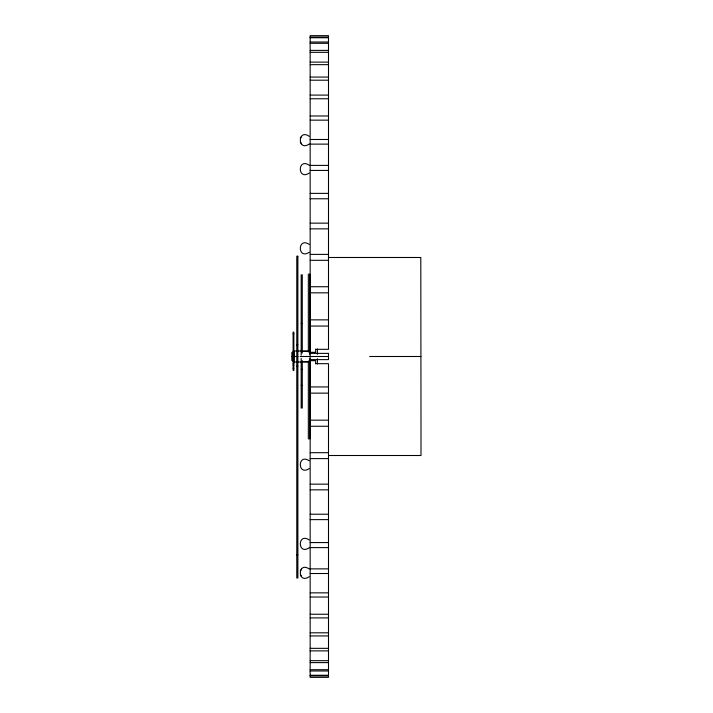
<?xml version="1.0" encoding="UTF-8"?>
<svg xmlns="http://www.w3.org/2000/svg" width="713" height="713" viewBox="0 0 713 713"><rect width="100%" height="100%" fill="white"/><g stroke="black" fill="none" stroke-linecap="round" stroke-linejoin="round"><path stroke-width="1.07" d="M309.246 136.308C297.41 128.153 297.41 152.163 309.246 144.008M309.246 568.992C297.41 560.837 297.41 584.847 309.246 576.692M300.262 138.135L301.546 136.486M300.262 570.828L301.546 569.179M309.246 173.045C297.366 180.968 297.366 157.306 309.246 165.229M309.246 252.233C297.366 260.156 297.366 236.493 309.246 244.416M309.246 468.584C297.366 476.507 297.366 452.844 309.246 460.767M309.246 547.771C297.366 555.694 297.366 532.032 309.246 539.955M303.373 351.366L307.41 351.366M307.41 361.634L303.373 361.634M310.155 37.085L328.497 37.085M310.155 37.736L328.497 37.736M310.155 42.014L328.497 42.014M310.155 43.306L328.497 43.306M310.155 50.391L328.497 50.391M310.155 52.316L328.497 52.316M310.155 62.12L328.497 62.12M310.155 64.66L328.497 64.66M310.155 77.075L328.497 77.075M310.155 80.195L328.497 80.195M310.155 95.096L328.497 95.096M310.155 98.759L328.497 98.759M310.155 115.978L328.497 115.978M310.155 120.149L328.497 120.149M310.155 139.49L328.497 139.49M310.155 144.124L328.497 144.124M310.155 165.389L328.497 165.389M310.155 170.434L328.497 170.434M310.155 193.375L328.497 193.375M310.155 198.775L328.497 198.775M310.155 223.151L328.497 223.151M310.155 228.846L328.497 228.846M310.155 254.389L328.497 254.389M328.354 257.491L420.804 257.491L420.991 420.117L420.991 455.509L328.541 455.509M310.155 260.316L328.497 260.316M310.155 286.742L328.497 286.742M310.155 292.838L328.497 292.838M310.155 319.861L328.497 319.861M301.171 323.497L302.276 323.497M310.155 326.064L328.497 326.064M293.114 333.951L293.845 333.951M296.777 344.949L297.874 344.949M315.663 349.325L328.497 349.325L328.497 35.65L310.155 35.65L310.155 352.32L315.663 352.32L315.663 349.218M310.529 351.001L294.023 351.001L294.023 361.999L310.529 361.999M293.114 353.933L293.845 353.933M293.114 355.582L293.845 355.582M292.063 356.5L293.845 356.5M294.032 356.5L297.882 356.5M300.084 356.5L328.488 356.5M369.682 356.5L420.893 356.5M293.114 363.282L293.845 363.282M315.663 363.675L328.497 363.675L328.497 677.35L310.155 677.35L310.155 360.68L315.663 360.68L315.663 363.782M293.114 365.118L293.845 365.118M296.777 366.215L297.874 366.215M293.114 368.238L293.845 368.238M301.171 369.334L302.276 369.334M301.171 385.466L302.276 385.466M310.155 386.936L328.497 386.936M310.155 393.139L328.497 393.139M310.155 420.162L328.497 420.162M310.155 426.258L328.497 426.258M310.155 452.684L328.497 452.684M310.155 458.611L328.497 458.611M310.155 484.154L328.497 484.154M310.155 489.849L328.497 489.849M310.155 514.225L328.497 514.225M310.155 519.625L328.497 519.625M310.155 542.566L328.497 542.566M310.155 547.611L328.497 547.611M296.777 554.874L297.874 554.874M310.155 568.876L328.497 568.876M310.155 573.51L328.497 573.51M310.155 592.851L328.497 592.851M310.155 597.022L328.497 597.022M310.155 614.241L328.497 614.241M310.155 617.904L328.497 617.904M310.155 632.805L328.497 632.805M310.155 635.925L328.497 635.925M310.155 648.34L328.497 648.34M310.155 650.88L328.497 650.88M310.155 660.684L328.497 660.684M310.155 662.609L328.497 662.609M310.155 669.694L328.497 669.694M310.155 670.986L328.497 670.986M310.155 675.264L328.497 675.264M310.155 675.915L328.497 675.915M300.262 142.172L301.546 143.821M300.262 574.865L301.546 576.514M317.401 348.96L317.401 354.343M317.401 358.657L317.401 364.04M309.79 273.997L309.79 354.299M309.79 358.701L309.79 439.003M308.328 273.997L308.328 352.097M308.328 360.903L308.328 439.003M302.276 274.728L302.276 352.962M302.276 360.6L302.276 408.023L301.171 408.023L301.171 358.425M301.171 274.728L301.171 355.145M293.845 370.43L293.845 332.115L293.114 332.115L293.114 370.43M292.375 351.919L292.375 361.081M292.009 352.463L292.009 360.537M297.874 256.208L296.777 256.208L296.777 577.976L297.874 577.976L297.874 256.208M328.497 353.381L310.155 353.381L310.155 359.619L328.497 359.619L328.497 353.381"/></g></svg>
